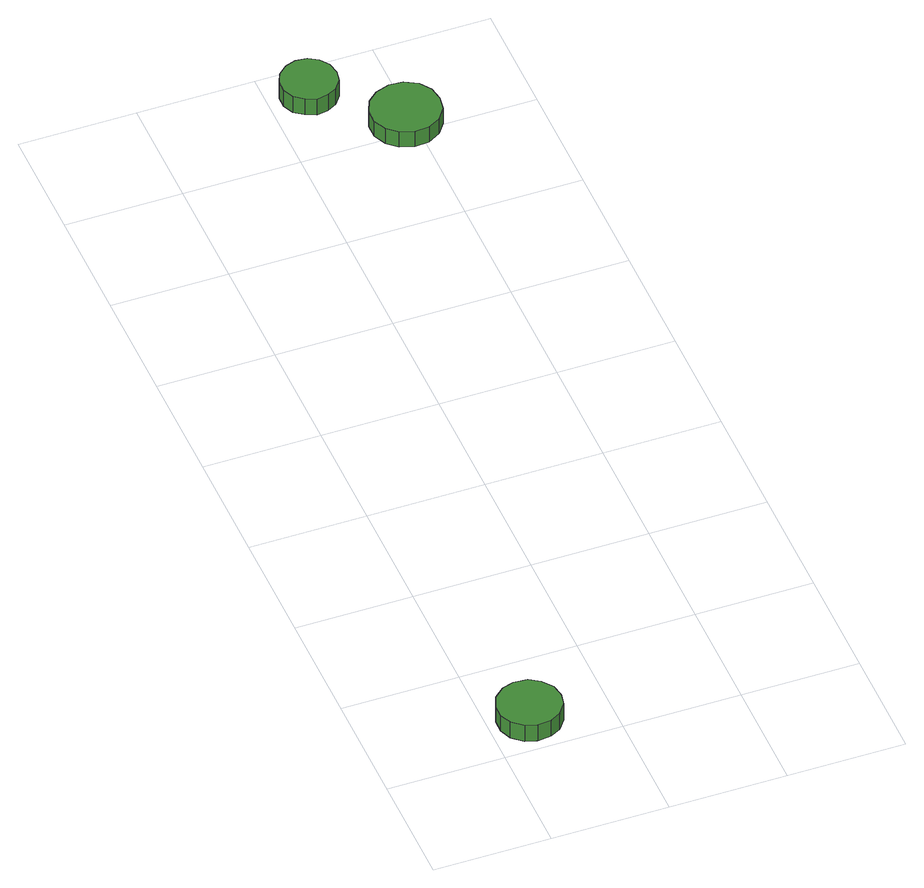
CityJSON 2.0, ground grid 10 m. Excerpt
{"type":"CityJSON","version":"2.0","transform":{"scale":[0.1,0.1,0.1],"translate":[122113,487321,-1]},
"CityObjects":{
"tree1":{"type":"SolitaryVegetationObject","attributes":{"function":"something"},"geometry":[{"type":"MultiSurface","lod":"1","boundaries":[[[0,1,2,3,4,5,6,7,8,9,10,11,12,13,14]],[[15,16,17,18,19,20,21,22,23,24,25,26,27,28,29]],[[0,29,28,1]],[[1,28,27,2]],[[2,27,26,3]],[[3,26,25,4]],[[4,25,24,5]],[[5,24,23,6]],[[6,23,22,7]],[[7,22,21,8]],[[8,21,20,9]],[[9,20,19,10]],[[10,19,18,11]],[[11,18,17,12]],[[12,17,16,13]],[[13,16,15,14]],[[14,15,29,0]]]}]},
"tree2":{"type":"SolitaryVegetationObject","attributes":{"function":"something"},"geometry":[{"type":"MultiSurface","lod":"1","boundaries":[[[30,31,32,33,34,35,36,37,38,39,40,41,42,43,44]],[[45,46,47,48,49,50,51,52,53,54,55,56,57,58,59]],[[30,59,58,31]],[[31,58,57,32]],[[32,57,56,33]],[[33,56,55,34]],[[34,55,54,35]],[[35,54,53,36]],[[36,53,52,37]],[[37,52,51,38]],[[38,51,50,39]],[[39,50,49,40]],[[40,49,48,41]],[[41,48,47,42]],[[42,47,46,43]],[[43,46,45,44]],[[44,45,59,30]]]}]},
"tree3":{"type":"SolitaryVegetationObject","attributes":{"function":"something"},"geometry":[{"type":"MultiSurface","lod":"1","boundaries":[[[60,61,62,63,64,65,66,67,68,69,70,71,72,73,74]],[[75,76,77,78,79,80,81,82,83,84,85,86,87,88,89]],[[60,89,88,61]],[[61,88,87,62]],[[62,87,86,63]],[[63,86,85,64]],[[64,85,84,65]],[[65,84,83,66]],[[66,83,82,67]],[[67,82,81,68]],[[68,81,80,69]],[[69,80,79,70]],[[70,79,78,71]],[[71,78,77,72]],[[72,77,76,73]],[[73,76,75,74]],[[74,75,89,60]]]}]}
},
"vertices":[
[61,35,25],[59,46,25],[52,55,25],[43,61,25],[31,62,25],[21,59,25],[12,51,25],[8,41,25],[8,30,25],[12,20,25],[21,12,25],[31,9,25],[43,10,25],[52,15,25],[59,24,25],[59,24,8],[52,15,8],[43,10,8],[31,9,8],[21,12,8],[12,20,8],[8,30,8],[8,41,8],[12,51,8],[21,59,8],[31,62,8],[43,61,8],[52,55,8],[59,46,8],[61,35,8],
[158,770,25],[156,780,25],[150,788,25],[142,793,25],[132,794,25],[123,791,25],[115,784,25],[111,775,25],[111,765,25],[115,756,25],[123,750,25],[132,746,25],[142,748,25],[150,752,25],[156,760,25],[156,760,8],[150,752,8],[142,748,8],[132,746,8],[123,750,8],[115,756,8],[111,765,8],[111,775,8],[115,784,8],[123,791,8],[132,794,8],[142,793,8],[150,788,8],[156,780,8],[158,770,8],
[223,713,24],[221,725,24],[214,735,24],[203,741,24],[191,742,24],[179,738,24],[170,730,24],[165,719,24],[165,707,24],[170,696,24],[179,688,24],[191,684,24],[203,685,24],[214,691,24],[221,701,24],[221,701,8],[214,691,8],[203,685,8],[191,684,8],[179,688,8],[170,696,8],[165,707,8],[165,719,8],[170,730,8],[179,738,8],[191,742,8],[203,741,8],[214,735,8],[221,725,8],[223,713,8]
]}
